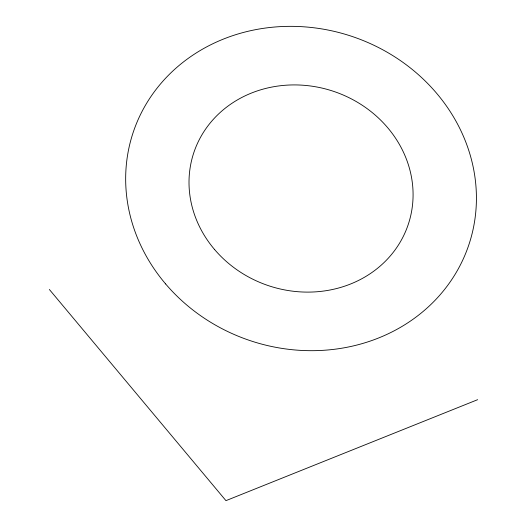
<?xml version="1.0" encoding="UTF-8"?>
<svg xmlns="http://www.w3.org/2000/svg" width="527" height="527" viewBox="0 0 527 527"><rect width="100%" height="100%" fill="white"/><g stroke="black" fill="none" stroke-linecap="round" stroke-linejoin="round"><path stroke-width="0.79" d="M477.64 399.683L225.951 500.65L49.36 289.481M214.542 249.475A113.068 102.469 18.6 0 0 405.955 230.576A113.068 102.469 18.6 0 0 282.637 85.493A113.068 102.469 18.6 0 0 214.542 249.475M165.636 283.948A176.993 160.406 18.6 0 0 465.269 254.357A176.993 160.406 18.6 0 0 272.235 27.246A176.993 160.406 18.6 0 0 165.636 283.948"/></g></svg>
